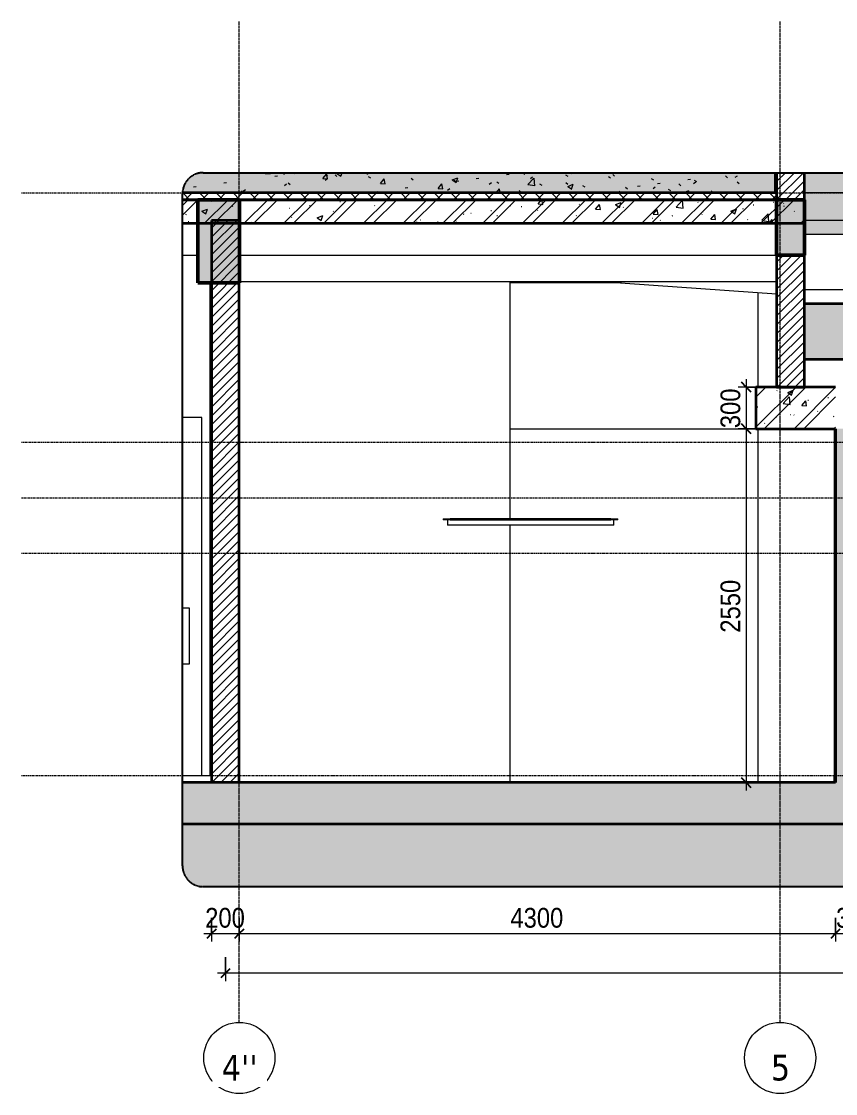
# Model space of a CAD drawing. Header units: millimetres. Extents: x 47270 to 150652, y -4714 to 3585.
# Drawn here: x 72327 to 78199, y -4291 to 3435 of the extents above; entities that cross this region are included whole.
import ezdxf

# ---------------------------------------------------------------- set-up
doc = ezdxf.new("R2010")
doc.units = ezdxf.units.MM
for name, pattern in [('Centre', [31.75, 6.35, -4.7625, 15.875, -4.7625]), ('Grid Line', [22.225, 12.7, -3.175, 3.175, -3.175]), ('Hidden', [7.14375, 4.7625, -2.38125])]:
    doc.linetypes.add(name, pattern=pattern)
for name, color, linetype, lineweight in [('0-2', 50, 'Continuous', 5), ('A-ANNO-DIMS', 211, 'Continuous', 9), ('A-ANNO-DIMS-57', 211, 'Continuous', 9), ('A-DETL-GENF', 92, 'Continuous', 18), ('A-DETL-GENF-1', 253, 'Continuous', 18), ('A-DETL-GENF-2', 92, 'Hidden', 25), ('A-DETL-MEDM', 33, 'Continuous', 35), ('A-DOOR', 31, 'Continuous', 18), ('A-FLOR-1', 250, 'Continuous', 18), ('A-FLOR-FNSH-1', 7, 'Continuous', 35), ('A-FLOR-FNSH-2', 250, 'Continuous', 18), ('A-FLOR-LEVL-2', 51, 'Centre', 9), ('A-FLOR-PATT-1', 253, 'Continuous', 18), ('A-FLOR-PATT-2', 8, 'Continuous', 18), ('A-WALL', 113, 'Continuous', 18), ('A-WALL-1', 7, 'Continuous', 35), ('A-WALL-FNSH-1', 250, 'Continuous', 18), ('A-WALL-PATT', 111, 'Continuous', 18), ('A-WALL-PATT-1', 254, 'Continuous', 5), ('A-WALL-PATT-2', 255, 'Continuous', 18), ('E-LITE-EQPM', 33, 'Continuous', 18), ('S-BEAM-1', 9, 'Continuous', 5), ('S-BEAM-2', 10, 'Continuous', 50), ('S-BEAM-3', 250, 'Continuous', 18), ('S-GRID-1', 1, 'Grid Line', 9), ('S-GRID-IDEN', 1, 'Continuous', 9)]:
    doc.layers.add(name, color=color, linetype=linetype, lineweight=lineweight)
doc.styles.add('Tahoma_B_1', font='tahomabd.ttf', dxfattribs={"height": 185.25})
doc.styles.add('UTM Avo', font='', dxfattribs={"width": 0.9, "height": 142.5})
doc.styles.get('UTM Avo').set_extended_font_data('UTM Avo')
doc.dimstyles.new('1_Dim_chi_tiet_2_5', dxfattribs={"dimscale": 304.8, "dimtxt": 142.400385, "dimasz": 0.224409, "dimexe": 0.187008, "dimexo": 0.0625, "dimgap": 0.018701, "dimtad": 1, "dimdec": 0, "dimrnd": 5, "dimzin": 0, "dimdsep": 46, "dimtxsty": 'UTM Avo', "dimblk1": 'OBLIQUE', "dimblk2": 'OBLIQUE', "dimsah": 1, "dimcen": 0.09, "dimdle": 0.187008, "dimazin": 0, "dimtfac": 1, "dimtdec": 4, "dimtix": 1, "dimtmove": 0, "dimatfit": 3, "dimfxl": 0.374016, "dimfxlon": 1, "dimtvp": 1, "dimtolj": 1, "dimtzin": 0, "dimarcsym": 2})
pattern_1 = [(50, (58514, 15225), (415.38, -36.341), [43.434, -477.774]), (355, (58514, 15225), (-80.354, 435.61), [34.747, -382.219]), (100.451, (58548.6, 15221.97), (335.029, 399.266), [36.913, -406.045]), (46.184, (58514, 15340.8), (618.06, -95.857), [65.15, -716.66]), (96.636, (58565.5, 15332.84), (541.278, 564.135), [55.37, -609.068]), (351.184, (58514, 15340.8), (541.283, 564.13), [52.12, -573.33]), (21, (58571.9, 15311.87), (345.681, -233.165), [43.434, -477.774]), (326, (58571.9, 15311.87), (140.909, 419.949), [34.747, -382.219]), (71.451, (58600.7, 15292.44), (486.591, 186.781), [36.913, -406.045]), (37.5, (58513.99, 15225), (7.042, 192.7853), [3.822, -373.764, 3.822, -384.188, -383.667]), (37.5, (58513.99, 15225), (7.042, 192.7853), [-765.597, 3.822, -379.845]), (7.5, (58513.99, 15225), (152.3487, 228.4116), [3.822, -217.402, 3.822, -365.077, -146.228]), (7.5, (58513.99, 15225), (152.3487, 228.4116), [-590.123, 3.822, -142.406]), (327.5, (58384.84, 15225), (309.1468, -13.0621), [3.822, -140.958, 3.822, -447.891, -599.389]), (327.5, (58384.84, 15225), (309.1468, -13.0621), [-596.494, 3.822, -595.567]), (317.5, (58326.93, 15225), (337.7343, 57.9728), [3.822, -184.392, 3.822, -296.162, -425.653]), (317.5, (58326.93, 15225), (337.7343, 57.9728), [-488.198, 3.822, -421.831]), (45, (58513.99, 15225), (-143.325, 143.325), []), (45, (58513.99, 15442.17), (-143.325, 143.325), [])]
pattern_2 = [(45, (83560.068, 15225), (-32.24407, 32.24407), [])]

# ---------------------------------------------------------------- blocks, each defined once
blk = doc.blocks.new('NCV_TKTC_KET CAU_rvt-2-TKCS_BỂ NƯỚC NGẦM - MẶT CẮT 2')
at = {"layer": 'A-FLOR-PATT-1'}
h = blk.add_hatch(dxfattribs=at)
h.set_pattern_fill('FP_2', color=256, style=0, pattern_type=2)
h.set_pattern_definition(pattern_1)
h.paths.add_polyline_path([(49118.8, 1980), (52927.6, 1980), (52927.6, 2150), (48442.5, 2150), (48442.5, 1980)])
h = blk.add_hatch(dxfattribs=at)
h.set_pattern_fill('FP_2', color=256, style=0, pattern_type=2)
h.set_pattern_definition(pattern_1)
h.paths.add_polyline_path([(49118.8, 1980), (52927.6, 1980), (52927.6, 2150), (48442.5, 2150), (48442.5, 1980)])
h = blk.add_hatch(dxfattribs=at)
h.set_pattern_fill('FP_2', color=256, style=0, pattern_type=2)
h.set_pattern_definition(pattern_1)
h.paths.add_polyline_path([(52577.6, 500), (53152.6, 500), (53152.6, 800), (52577.6, 800)])
h = blk.add_hatch(dxfattribs=at)
h.set_pattern_fill('FP_2', color=256, style=0, pattern_type=2)
h.set_pattern_definition(pattern_1)
h.paths.add_polyline_path([(52577.6, 500), (53152.6, 500), (53152.6, 800), (52577.6, 800)])
at = {"layer": 'S-BEAM-1'}
for points in [[(48852.6, 1550), (48852.6, 2150), (48552.6, 2150), (48552.6, 1550)], [(52927.6, 1750), (52927.6, 2150), (52727.6, 2150), (52727.6, 1750)]]:
    blk.add_hatch(color=256, dxfattribs=at).paths.add_polyline_path(points)
at = {"layer": 'A-FLOR-1'}
blk.add_line((51464.1, 1560), (52727.6, 1473), dxfattribs=at)
at = {"layer": 'A-FLOR-FNSH-1'}
for p, q in [((52927.6, 2150), (48442.5, 2150)), ((52927.6, 1980), (52927.6, 2150)), ((48442.5, 1980), (52927.6, 1980)), ((53152.6, 800), (52577.6, 800)), ((52577.6, 800), (52577.6, 500)), ((52577.6, 500), (53152.6, 500))]:
    blk.add_line(p, q, dxfattribs=at)
at = {"layer": 'S-BEAM-2'}
for p, q in [((48852.6, 2150), (48552.6, 2150)), ((48552.6, 2150), (48552.6, 1550)), ((48852.6, 1550), (48852.6, 2150)), ((52927.6, 2150), (52727.6, 2150)), ((52727.6, 2150), (52727.6, 1750)), ((52927.6, 1750), (52927.6, 2150)), ((52727.6, 1750), (52927.6, 1750)), ((48552.6, 1550), (48852.6, 1550))]:
    blk.add_line(p, q, dxfattribs=at)
at = {"layer": 'S-BEAM-3'}
for p, q in [((48442.5, 1750), (48552.6, 1750)), ((48852.6, 1750), (52727.6, 1750)), ((48852.6, 1560), (51452.5, 1560)), ((51452.5, 1560), (52727.6, 1560))]:
    blk.add_line(p, q, dxfattribs=at)
blk = doc.blocks.new('Thang may HIEN - Dài x Rộng - 2000x2000-2402764-TKCS_BỂ NƯỚC NGẦM - MẶT CẮT 2')
at = {"layer": 'A-DOOR'}
for p, q in [((48582.6, 580), (48442.5, 580)), ((48582.6, -2000), (48582.6, 580)), ((48492.6, -794.1), (48442.5, -794.1)), ((48492.6, -1194.1), (48492.6, -794.1)), ((48442.5, -1194.1), (48492.6, -1194.1)), ((48442.5, -2000), (48582.6, -2000))]:
    blk.add_line(p, q, dxfattribs=at)
blk = doc.blocks.new('DEN LED BATTEN 1_2 40W - LC_02-ĐÈN LED BATTEN 1_2m_ P_40W_ ÁNH SÁNG TRẮNG 6000K_ LOẠI CHỐNG ẨM IP65_ LẮP ĐẶT NỔI_TREO TY-4601686-TKCS_BỂ NƯỚC NGẦM - MẶT CẮT 2')
at = {"layer": 'E-LITE-EQPM'}
for p, q in [((50322.635618, -150), (50322.635618, -156.35)), ((50322.635618, -150), (50372.635618, -150)), ((51532.635618, -150), (50372.635618, -150)), ((51532.635618, -150), (51582.635618, -150)), ((51582.635618, -156.35), (51582.635618, -150)), ((50372.635618, -156.35), (50322.635618, -156.35)), ((50352.635618, -156.35), (50352.635618, -194.45)), ((50402.635618, -194.45), (50352.635618, -194.45)), ((50372.635618, -156.35), (51532.635618, -156.35)), ((51502.635618, -194.45), (50402.635618, -194.45)), ((51552.635618, -194.45), (51502.635618, -194.45)), ((51582.635618, -156.35), (51532.635618, -156.35)), ((51552.635618, -194.45), (51552.635618, -156.35))]:
    blk.add_line(p, q, dxfattribs=at)
blk = doc.blocks.new('BORDER VIEW - BORDER VIEW-3501051-TKCS_BỂ NƯỚC NGẦM - MẶT CẮT 2')
at = {"layer": 'A-DETL-GENF-2'}
for p, q in [((48592.5, 2344.7), (68264.1, 2344.7)), ((48442.5, -2650), (48442.5, 2194.7)), ((68264.1, -2800), (48592.5, -2800))]:
    blk.add_line(p, q, dxfattribs=at)
for centre, start, end in [((48592.5, 2194.7), 90, 180), ((48592.5, -2650), 180, 270)]:
    blk.add_arc(centre, 150, start, end, dxfattribs=at)
blk = doc.blocks.new('Grid - M_Grid Head - Circle-353313-TKCS_BỂ NƯỚC NGẦM - MẶT CẮT 2')
at = {"layer": 'S-GRID-IDEN'}
blk.add_circle((52752.6, -4034.2), 256.5, dxfattribs=at)
blk = doc.blocks.new('DIMBLOCK19-TKCS_BỂ NƯỚC NGẦM - MẶT CẮT 2')
at = {"layer": 'A-ANNO-DIMS-57'}
for p, q in [((73698.6, -3024.1), (73698.6, -3195.1)), ((73698.6, -3138.1), (73698.6, -3024.1)), ((73898.6, -3024.1), (73898.6, -3195.1)), ((73898.6, -3138.1), (73898.6, -3024.1)), ((73641.6, -3138.1), (73898.6, -3138.1))]:
    blk.add_line(p, q, dxfattribs=at)
at = {"layer": 'A-ANNO-DIMS-57', "lineweight": 25}
for p, q in [((73698.6, -3138.1), (73664.4, -3172.3)), ((73698.6, -3138.1), (73732.8, -3103.9)), ((73898.6, -3138.1), (73864.4, -3172.3)), ((73898.6, -3138.1), (73932.8, -3103.9))]:
    blk.add_line(p, q, dxfattribs=at)
at = {"layer": 'A-ANNO-DIMS-57', "color": 0, "insert": (73652.3, -2953), "char_height": 142.5, "width": 351.254, "attachment_point": 1, "line_spacing_factor": 1.110334, "style": 'UTM Avo'}
blk.add_mtext('200', dxfattribs=at)
blk = doc.blocks.new('_Oblique')
at = {"color": 0, "linetype": 'ByBlock', "lineweight": -2}
blk.add_line((-0.5, -0.5), (0.5, 0.5), dxfattribs=at)
blk = doc.blocks.new('DIMBLOCK20-TKCS_BỂ NƯỚC NGẦM - MẶT CẮT 2')
at = {"layer": 'A-ANNO-DIMS-57'}
for p, q in [((73898.6, -3024.1), (73898.6, -3195.1)), ((73898.6, -3138.1), (73898.6, -3024.1)), ((78198.7, -3024.1), (78198.7, -3195.1)), ((78198.7, -3138.1), (78198.7, -3024.1)), ((73898.6, -3138.1), (78198.7, -3138.1))]:
    blk.add_line(p, q, dxfattribs=at)
at = {"layer": 'A-ANNO-DIMS-57', "lineweight": 25}
for p, q in [((73898.6, -3138.1), (73864.4, -3172.3)), ((73898.6, -3138.1), (73932.8, -3103.9)), ((78198.7, -3138.1), (78164.5, -3172.3)), ((78198.7, -3138.1), (78232.9, -3103.9))]:
    blk.add_line(p, q, dxfattribs=at)
at = {"layer": 'A-ANNO-DIMS-57', "color": 0, "insert": (75853.5, -2953), "char_height": 142.5, "width": 468.339, "attachment_point": 1, "line_spacing_factor": 1.110334, "style": 'UTM Avo'}
blk.add_mtext('4300', dxfattribs=at)
blk = doc.blocks.new('DIMBLOCK21-TKCS_BỂ NƯỚC NGẦM - MẶT CẮT 2')
at = {"layer": 'A-ANNO-DIMS-57'}
for p, q in [((78198.7, -3024.1), (78198.7, -3195.1)), ((78198.7, -3138.1), (78198.7, -3024.1)), ((78498.7, -3024.1), (78498.7, -3195.1)), ((78498.7, -3138.1), (78498.7, -3024.1)), ((78198.7, -3138.1), (78498.7, -3138.1))]:
    blk.add_line(p, q, dxfattribs=at)
at = {"layer": 'A-ANNO-DIMS-57', "lineweight": 25}
for p, q in [((78198.7, -3138.1), (78164.5, -3172.3)), ((78198.7, -3138.1), (78232.9, -3103.9)), ((78498.7, -3138.1), (78464.5, -3172.3)), ((78498.7, -3138.1), (78532.9, -3103.9))]:
    blk.add_line(p, q, dxfattribs=at)
at = {"layer": 'A-ANNO-DIMS-57', "color": 0, "insert": (78202.4, -2953), "char_height": 142.5, "width": 351.254, "attachment_point": 1, "line_spacing_factor": 1.110334, "style": 'UTM Avo'}
blk.add_mtext('300', dxfattribs=at)
blk = doc.blocks.new('DIMBLOCK24-TKCS_BỂ NƯỚC NGẦM - MẶT CẮT 2')
at = {"layer": 'A-ANNO-DIMS-57'}
for p, q in [((73798.6, -3309.1), (73798.6, -3480.1)), ((73798.6, -3423.1), (73798.6, -3309.1)), ((93298.7, -3309.1), (93298.7, -3480.1)), ((93298.7, -3423.1), (93298.7, -3309.1)), ((93355.7, -3423.1), (73741.6, -3423.1))]:
    blk.add_line(p, q, dxfattribs=at)
at = {"layer": 'A-ANNO-DIMS-57', "lineweight": 25}
for p, q in [((73798.6, -3423.1), (73832.8, -3388.9)), ((93298.7, -3423.1), (93332.9, -3388.9)), ((73798.6, -3423.1), (73764.4, -3457.3)), ((93298.7, -3423.1), (93264.5, -3457.3))]:
    blk.add_line(p, q, dxfattribs=at)
at = {"layer": 'A-ANNO-DIMS-57', "color": 0, "insert": (83304.8, -3238), "char_height": 142.5, "width": 585.424, "attachment_point": 1, "line_spacing_factor": 1.110334, "style": 'UTM Avo'}
blk.add_mtext('19500', dxfattribs=at)
blk = doc.blocks.new('DIMBLOCK31-TKCS_BỂ NƯỚC NGẦM - MẶT CẮT 2')
at = {"layer": 'A-ANNO-DIMS-57'}
for p, q in [((77553.9, 857), (77553.9, 500)), ((77667.9, 800), (77496.9, 800)), ((77553.9, 800), (77667.9, 800)), ((77667.9, 500), (77496.9, 500)), ((77553.9, 500), (77667.9, 500))]:
    blk.add_line(p, q, dxfattribs=at)
at = {"layer": 'A-ANNO-DIMS-57', "lineweight": 25}
for p, q in [((77553.9, 800), (77519.7, 834.2)), ((77553.9, 800), (77588.1, 765.8)), ((77553.9, 500), (77519.7, 534.2)), ((77553.9, 500), (77588.1, 465.8))]:
    blk.add_line(p, q, dxfattribs=at)
at = {"layer": 'A-ANNO-DIMS-57', "color": 0, "insert": (77368.8, 503.6), "char_height": 142.5, "width": 351.254, "attachment_point": 1, "rotation": 90, "line_spacing_factor": 1.110334, "style": 'UTM Avo'}
blk.add_mtext('300', dxfattribs=at)
blk = doc.blocks.new('DIMBLOCK32-TKCS_BỂ NƯỚC NGẦM - MẶT CẮT 2')
at = {"layer": 'A-ANNO-DIMS-57'}
for p, q in [((77667.9, 500), (77496.9, 500)), ((77553.9, 500), (77553.9, -2107)), ((77553.9, 500), (77667.9, 500)), ((77667.9, -2050), (77496.9, -2050)), ((77553.9, -2050), (77667.9, -2050))]:
    blk.add_line(p, q, dxfattribs=at)
at = {"layer": 'A-ANNO-DIMS-57', "lineweight": 25}
for p, q in [((77553.9, 500), (77519.7, 534.2)), ((77553.9, 500), (77588.1, 465.8)), ((77553.9, -2050), (77519.7, -2015.8)), ((77553.9, -2050), (77588.1, -2084.2))]:
    blk.add_line(p, q, dxfattribs=at)
at = {"layer": 'A-ANNO-DIMS-57', "color": 0, "insert": (77368.8, -970.1), "char_height": 142.5, "width": 468.339, "attachment_point": 1, "rotation": 90, "line_spacing_factor": 1.110334, "style": 'UTM Avo'}
blk.add_mtext('2550', dxfattribs=at)

msp = doc.modelspace()

# ---------------------------------------------------------------- hatches: boundary and pattern name
at = {"layer": 'A-DETL-GENF-1'}
h = msp.add_hatch(dxfattribs=at)
h.set_pattern_fill('FP_15', color=256, style=0, pattern_type=2)
h.set_pattern_definition([(0, (83560.07, 15225), (275.806, 275.806), [275.806, -275.806]), (0, (83560.07, 15328.43), (275.806, 275.806), [275.806, -275.806]), (0, (83560.07, 15431.85), (275.806, 275.806), [275.806, -275.806]), (90, (83594.54, 15466.33), (-275.806, 275.806), [275.806, -275.806]), (90, (83697.97, 15466.33), (-275.806, 275.806), [275.806, -275.806]), (90, (83801.4, 15466.33), (-275.806, 275.806), [275.806, -275.806])])
h.paths.add_polyline_path([(85974.1, -2800), (93310.1, -2800), (93349, -2794.9), (93385.1, -2779.9), (93416.2, -2756.1), (93440.1, -2725), (93455, -2688.8), (93460.1, -2650), (93460.1, 751.4), (93298.7, 751.4), (93298.7, -2350), (73488.6, -2350), (73488.6, -2650), (73493.7, -2688.8), (73508.7, -2725), (73532.5, -2756.1), (73563.6, -2779.9), (73599.8, -2794.9), (73638.6, -2800), (84662, -2800)])
h = msp.add_hatch(dxfattribs=at)
h.set_pattern_fill('FP_2', color=256, style=0, pattern_type=2)
h.set_pattern_definition([(50, (83560.07, 15225), (415.38, -36.341), [43.434, -477.774]), (355, (83560.07, 15225), (-80.354, 435.61), [34.747, -382.219]), (100.451, (83594.7, 15221.97), (335.029, 399.266), [36.913, -406.045]), (46.184, (83560.07, 15340.8), (618.06, -95.857), [65.151, -716.661]), (96.636, (83611.6, 15332.84), (541.278, 564.135), [55.37, -609.068]), (351.184, (83560.07, 15340.8), (541.283, 564.13), [52.121, -573.329]), (21, (83617.98, 15311.87), (345.681, -233.165), [43.434, -477.774]), (326, (83618, 15311.87), (140.909, 419.949), [34.747, -382.219]), (71.451, (83646.8, 15292.44), (486.591, 186.781), [36.913, -406.045]), (37.5, (83560.07, 15225), (7.0419, 192.7853), [3.822, -373.764, 3.822, -384.188, -383.667]), (37.5, (83560.07, 15225), (7.0419, 192.7853), [-765.597, 3.822, -379.845]), (7.5, (83560.07, 15225), (152.3487, 228.4116), [3.822, -217.402, 3.822, -365.077, -146.228]), (7.5, (83560.07, 15225), (152.3487, 228.4116), [-590.123, 3.822, -142.406]), (327.5, (83430.92, 15225), (309.1468, -13.0621), [3.822, -140.958, 3.822, -447.891, -599.389]), (327.5, (83430.92, 15225), (309.1468, -13.0621), [-596.494, 3.822, -595.567]), (317.5, (83373, 15225), (337.7343, 57.9728), [3.822, -184.392, 3.822, -296.162, -425.653]), (317.5, (83373, 15225), (337.7343, 57.9728), [-488.198, 3.822, -421.831]), (45, (83560.07, 15225), (-143.3249, 143.3249), []), (45, (83560.07, 15442.17), (-143.3249, 143.3249), [])])
h.paths.add_polyline_path([(93298.7, -2350), (93298.7, 500), (92998.6, 500), (92998.6, -2050), (78498.6, -2050), (78498.6, 500), (78198.7, 500), (78198.7, -2050), (73488.6, -2050), (73488.6, -2350), (92534.8, -2350)])
at = {"layer": 'A-FLOR-PATT-2'}
h = msp.add_hatch(dxfattribs=at)
h.set_pattern_fill('FP_3', color=256, style=0, pattern_type=2)
h.set_pattern_definition([(45, (83560.07, 15225), (-60.45763, 60.45763), []), (135, (83560.07, 15225), (-60.45763, -60.45763), [])])
h.paths.add_polyline_path([(75477, 2150), (77773.6, 2150), (77773.6, 2200), (73489.3, 2200), (73488.6, 2194.7), (73488.6, 2150), (74164.9, 2150)])
h = msp.add_hatch(dxfattribs=at)
h.set_pattern_fill('FP_6', color=256, style=0, pattern_type=2)
h.set_pattern_definition([(0, (83560.07, 15225), (180.975, 180.975), [180.975, -180.975]), (0, (83560.07, 15292.87), (180.975, 180.975), [180.975, -180.975]), (0, (83560.07, 15360.73), (180.975, 180.975), [180.975, -180.975]), (90, (83582.69, 15383.35), (-180.975, 180.975), [180.975, -180.975]), (90, (83650.55, 15383.35), (-180.975, 180.975), [180.975, -180.975]), (90, (83718.42, 15383.35), (-180.975, 180.975), [180.975, -180.975])])
h.paths.add_polyline_path([(90898.6, 1000), (90898.6, 1400), (86173.6, 1400), (86173.6, 1000), (88598.4, 1000)])
h.paths.add_polyline_path([(78101.3, 1000), (82698.6, 1000), (82698.6, 1400), (77973.6, 1400), (77973.6, 1000)])
at = {"layer": 'A-WALL-PATT'}
h = msp.add_hatch(dxfattribs=at)
h.set_pattern_fill('FP_17', color=256, style=0, pattern_type=2)
h.set_pattern_definition([(45, (83560.068, 15225), (-30.22881, 30.22881), [])])
h.paths.add_polyline_path([(77773.6, 2200), (77773.6, 2344.7), (77763.6, 2344.7), (77763.6, 2200)])
h = msp.add_hatch(dxfattribs=at)
h.set_pattern_fill('FP_1', color=256, style=0, pattern_type=2)
h.set_pattern_definition(pattern_2)
h.paths.add_polyline_path([(77973.6, 2150), (77973.6, 2344.7), (77773.6, 2344.7), (77773.6, 2150)])
h = msp.add_hatch(dxfattribs=at)
h.set_pattern_fill('FP_1', color=256, style=0, pattern_type=2)
h.set_pattern_definition(pattern_2)
h.paths.add_polyline_path([(73898.6, -2050), (73898.6, 2000), (73698.6, 2000), (73698.6, -2050)])
h = msp.add_hatch(dxfattribs=at)
h.set_pattern_fill('FP_1', color=256, style=0, pattern_type=2)
h.set_pattern_definition(pattern_2)
h.paths.add_polyline_path([(77973.6, 800), (77973.6, 1750), (77773.6, 1750), (77773.6, 800)])
at = {"layer": 'A-WALL-PATT-1'}
for points in [[(79698.7, 2200), (79698.7, 2344.7), (77973.6, 2344.7), (77973.6, 2200), (78101.3, 2200)], [(78101.3, 2000), (79698.7, 2000), (79698.7, 2200), (77973.6, 2200), (77973.6, 2000), (77983.6, 2000)], [(79698.7, 1900), (79698.7, 2000), (77973.6, 2000), (77973.6, 1900), (79355.7, 1900)]]:
    msp.add_hatch(color=256, dxfattribs=at).paths.add_polyline_path(points)
at = {"layer": 'A-WALL-PATT-2'}
h = msp.add_hatch(dxfattribs=at)
h.set_pattern_fill('FP_7', color=256, style=0, pattern_type=2)
h.set_pattern_definition([(50, (83560.07, 15225), (415.38, -36.341), [43.434, -477.774]), (355, (83560.07, 15225), (-80.354, 435.61), [34.747, -382.219]), (100.451, (83594.7, 15221.97), (335.029, 399.266), [36.913, -406.045]), (46.184, (83560.07, 15340.8), (618.06, -95.857), [65.15, -716.66]), (96.636, (83611.6, 15332.84), (541.278, 564.135), [55.37, -609.068]), (351.184, (83560.07, 15340.8), (541.283, 564.13), [52.12, -573.33]), (21, (83617.98, 15311.87), (345.681, -233.165), [43.434, -477.774]), (326, (83618, 15311.87), (140.909, 419.949), [34.747, -382.219]), (71.451, (83646.8, 15292.44), (486.591, 186.781), [36.913, -406.045]), (37.5, (83560.07, 15225), (7.042, 192.7853), [19.111, -358.475, 19.111, -368.899, -383.667]), (37.5, (83560.07, 15225), (7.042, 192.7853), [-765.597, 19.111, -364.556]), (7.5, (83560.07, 15225), (152.3487, 228.4116), [19.111, -202.113, 19.111, -349.788, -146.228]), (7.5, (83560.07, 15225), (152.3487, 228.4116), [-590.123, 19.111, -127.117]), (327.5, (83430.92, 15225), (309.1468, -13.0621), [19.111, -125.669, 19.111, -432.603, -599.389]), (327.5, (83430.92, 15225), (309.1468, -13.0621), [-596.494, 19.111, -580.278]), (317.5, (83373, 15225), (337.7343, 57.973), [19.111, -169.103, 19.111, -280.873, -425.653]), (317.5, (83373, 15225), (337.7343, 57.973), [-488.198, 19.111, -406.542])])
h.paths.add_polyline_path([(73638.6, 2200), (77763.6, 2200), (77763.6, 2344.7), (73638.6, 2344.7), (73599.8, 2339.6), (73563.6, 2324.6), (73532.5, 2300.8), (73508.7, 2269.7), (73493.7, 2233.6), (73489.3, 2200), (73599.8, 2200)])
h = msp.add_hatch(dxfattribs=at)
h.set_pattern_fill('FP_18', color=256, style=0, pattern_type=2)
h.set_pattern_definition([(37.5, (83560.068, 15225), (-1.82368, 55.79332), [1.911, -42.102, 1.911, -47.314, -47.054]), (37.5, (83560.068, 15225), (-1.82368, 55.79332), [-93.238, 1.911, -45.142]), (7.5, (83560.07, 15225), (51.24607, 81.71806), [1.911, -21.833, 1.911, -37.759, -15.202]), (7.5, (83560.07, 15225), (51.24607, 81.71806), [-63.414, 1.911, -13.291]), (327.5, (83524.45, 15225), (90.17286, 0.16381), [1.911, -12.567, 1.911, -50.21, -68.047]), (327.5, (83524.45, 15225), (90.17286, 0.16381), [-66.599, 1.911, -66.136]), (317.5, (83524.45, 15225), (87.04516, 25.41396), [1.911, -5.328, 1.911, -32.257, -39.091]), (317.5, (83524.45, 15225), (87.04516, 25.41396), [-41.407, 1.911, -37.18])])
h.paths.add_polyline_path([(73638.6, 2200), (77763.6, 2200), (77763.6, 2344.7), (73638.6, 2344.7), (73599.8, 2339.6), (73563.6, 2324.6), (73532.5, 2300.8), (73508.7, 2269.7), (73493.7, 2233.6), (73489.3, 2200), (73599.8, 2200)])

# ---------------------------------------------------------------- linework, layer by layer
at = {"layer": 'A-DETL-MEDM'}
for p, q in [((78198.7, 500), (78198.7, -2050)), ((78198.7, -2050), (73488.6, -2050)), ((93298.7, -2350), (73488.6, -2350))]:
    msp.add_line(p, q, dxfattribs=at)
at = {"layer": 'A-FLOR-FNSH-1'}
for p, q in [((77763.6, 2200), (73489.3, 2200)), ((73488.6, 2150), (77773.6, 2150)), ((82698.6, 1400), (77973.6, 1400)), ((77973.6, 1000), (82698.6, 1000))]:
    msp.add_line(p, q, dxfattribs=at)
at = {"layer": 'A-FLOR-FNSH-2'}
msp.add_line((82698.6, 1500), (77973.6, 1500), dxfattribs=at)
at = {"layer": 'A-FLOR-LEVL-2'}
for p, q in [((72327.1, 2200), (94184, 2200)), ((93460.1, 400), (72327.1, 400)), ((94184, 0), (72327.1, 0)), ((93460.1, -400), (72327.1, -400)), ((72327.1, -2000), (94184, -2000))]:
    msp.add_line(p, q, dxfattribs=at)
at = {"layer": 'A-WALL'}
for p, q in [((79698.7, 2200), (77973.6, 2200)), ((79708.7, 2000), (77983.6, 2000)), ((82698.7, 1900), (77973.6, 1900)), ((73688.6, -2000), (73688.6, 1550)), ((75848.6, 1560), (75848.6, -150)), ((76655.4, 1550), (75848.6, 1550)), ((77638.7, 1482.3), (77638.7, 800)), ((75848.6, 500), (77623.6, 500)), ((77638.7, 500), (77638.7, -2050)), ((75848.6, -194.4), (75848.6, -2050)), ((73628.6, -2000), (73688.6, -2000)), ((78188.7, -2050), (78188.7, -2000))]:
    msp.add_line(p, q, dxfattribs=at)
at = {"layer": 'A-WALL-1'}
for p, q in [((77763.6, 2344.7), (77763.6, 2200)), ((77773.6, 2344.7), (77773.6, 2150)), ((77973.6, 2150), (77973.6, 2344.7)), ((77763.6, 2200), (77773.6, 2200)), ((77773.6, 2150), (77973.6, 2150)), ((73698.6, 2000), (73698.6, -2050)), ((73898.6, 2000), (73698.6, 2000)), ((73898.6, -2050), (73898.6, 2000)), ((77973.6, 1750), (77773.6, 1750)), ((77773.6, 1750), (77773.6, 800)), ((77973.6, 800), (77973.6, 1750)), ((77773.6, 800), (77973.6, 800))]:
    msp.add_line(p, q, dxfattribs=at)
at = {"layer": 'A-WALL-FNSH-1'}
for p, q in [((78198.7, 500), (78188.7, 500)), ((78188.7, 500), (78188.7, -2000)), ((78188.7, -2000), (78198.7, -2000))]:
    msp.add_line(p, q, dxfattribs=at)
at = {"layer": 'S-GRID-1'}
for p, q in [((73898.6, 2009.5), (73898.6, 3434.5)), ((77798.6, 2009.5), (77798.6, 3434.5)), ((73898.6, -2352.7), (73898.6, 2009.5)), ((77798.6, -2352.7), (77798.6, 2009.5)), ((73898.6, -3777.7), (73898.6, -2352.7)), ((77798.6, -3777.7), (77798.6, -2352.7))]:
    msp.add_line(p, q, dxfattribs=at)

# ---------------------------------------------------------------- block references
at = {"layer": '0-2'}
msp.add_blockref('NCV_TKTC_KET CAU_rvt-2-TKCS_BỂ NƯỚC NGẦM - MẶT CẮT 2', (25046.1, 0), dxfattribs=at)
at = {"layer": 'A-DETL-GENF'}
msp.add_blockref('BORDER VIEW - BORDER VIEW-3501051-TKCS_BỂ NƯỚC NGẦM - MẶT CẮT 2', (25046.1, 0), dxfattribs=at)
at = {"layer": 'A-DOOR'}
msp.add_blockref('Thang may HIEN - Dài x Rộng - 2000x2000-2402764-TKCS_BỂ NƯỚC NGẦM - MẶT CẮT 2', (25046.1, 0), dxfattribs=at)
at = {"layer": 'E-LITE-EQPM'}
msp.add_blockref('DEN LED BATTEN 1_2 40W - LC_02-ĐÈN LED BATTEN 1_2m_ P_40W_ ÁNH SÁNG TRẮNG 6000K_ LOẠI CHỐNG ẨM IP65_ LẮP ĐẶT NỔI_TREO TY-4601686-TKCS_BỂ NƯỚC NGẦM - MẶT CẮT 2', (25046.1, 0), dxfattribs=at)
at = {"layer": 'S-GRID-IDEN'}
for p in [(21146.1, 0), (25046.1, 0)]:
    msp.add_blockref('Grid - M_Grid Head - Circle-353313-TKCS_BỂ NƯỚC NGẦM - MẶT CẮT 2', p, dxfattribs=at)

# ---------------------------------------------------------------- dimensions: what is measured, and where the dimension line sits
at = {"layer": 'A-ANNO-DIMS'}
for base, p1, p2, override, picture, middle in [((77553.9, 500), (77667.9, 800), (77667.9, 500), {"dimpost": '<>', "dimfxl": 300}, 'DIMBLOCK31-TKCS_BỂ NƯỚC NGẦM - MẶT CẮT 2', (77474.5, 650)), ((77553.9, -2050), (77667.9, 500), (77667.9, -2050), {"dimpost": '<>', "dimfxl": 2550}, 'DIMBLOCK32-TKCS_BỂ NƯỚC NGẦM - MẶT CẮT 2', (77474.5, -775))]:
    dim = msp.add_linear_dim(base=base, p1=p1, p2=p2, angle=90, dimstyle='1_Dim_chi_tiet_2_5', override=override, dxfattribs=at)
    dim.commit()
    dim.dimension.update_dxf_attribs({"geometry": picture, "text_midpoint": middle})
for base, p1, p2, override, picture, middle in [((73898.6, -3138.1), (73698.6, -3024.1), (73898.6, -3024.1), {"dimpost": '<>', "dimfxl": 200}, 'DIMBLOCK19-TKCS_BỂ NƯỚC NGẦM - MẶT CẮT 2', (73798.6, -3058.7)), ((78198.7, -3138.1), (73898.6, -3024.1), (78198.7, -3024.1), {"dimpost": '<>', "dimfxl": 4300.07133}, 'DIMBLOCK20-TKCS_BỂ NƯỚC NGẦM - MẶT CẮT 2', (76048.7, -3058.7)), ((78498.7, -3138.1), (78198.7, -3024.1), (78498.7, -3024.1), {"dimpost": '<>', "dimfxl": 300}, 'DIMBLOCK21-TKCS_BỂ NƯỚC NGẦM - MẶT CẮT 2', (78348.7, -3058.7)), ((73798.6, -3423.1), (93298.7, -3309.1), (73798.6, -3309.1), {"dimpost": '<>', "dimfxl": 19500.07133}, 'DIMBLOCK24-TKCS_BỂ NƯỚC NGẦM - MẶT CẮT 2', (83548.7, -3343.7))]:
    dim = msp.add_linear_dim(base=base, p1=p1, p2=p2, dimstyle='1_Dim_chi_tiet_2_5', override=override, dxfattribs=at)
    dim.commit()
    dim.dimension.update_dxf_attribs({"geometry": picture, "text_midpoint": middle})

# ---------------------------------------------------------------- next in the draw order: texts
at = {"layer": 'S-GRID-IDEN', "char_height": 185.25, "attachment_point": 5, "line_spacing_factor": 0.996129, "style": 'Tahoma_B_1', "bg_fill": 3, "box_fill_scale": 1.25, "bg_fill_color": 256, "bg_fill_true_color": 13158600, "bg_fill_transparency": 0}
for s, insert, width in [("\\pt723.89957,1447.79915,2171.70057,2895.60014,3619.49971,4343.39929,5067.30071,5791.20028,6515.09986,7238.99943,7962.90085,8686.80043,9410.7,10134.59957,10858.49915,11582.40057,12306.30014,13030.19972,13754.09929,14478.00071,15201.90029,15925.79986,16649.69943,17373.60086,18097.50043,18821.4,19545.29957,20269.19915,20993.10057,21717.00014,22440.89972,23164.79929;4''", (73901.3, -4105.4), 301.53), ('\\pt723.89957,1447.79915,2171.70057,2895.60014,3619.49971,4343.39929,5067.30071,5791.20028,6515.09986,7238.99943,7962.90085,8686.80043,9410.7,10134.59957,10858.49915,11582.40057,12306.30014,13030.19972,13754.09929,14478.00071,15201.90029,15925.79986,16649.69943,17373.60086,18097.50043,18821.4,19545.29957,20269.19915,20993.10057,21717.00014,22440.89972,23164.79929;5', (77801.3, -4105.4), 165.87)]:
    msp.add_mtext(s, dxfattribs=dict(at, insert=insert, width=width))

doc.saveas('drawing.dxf')
